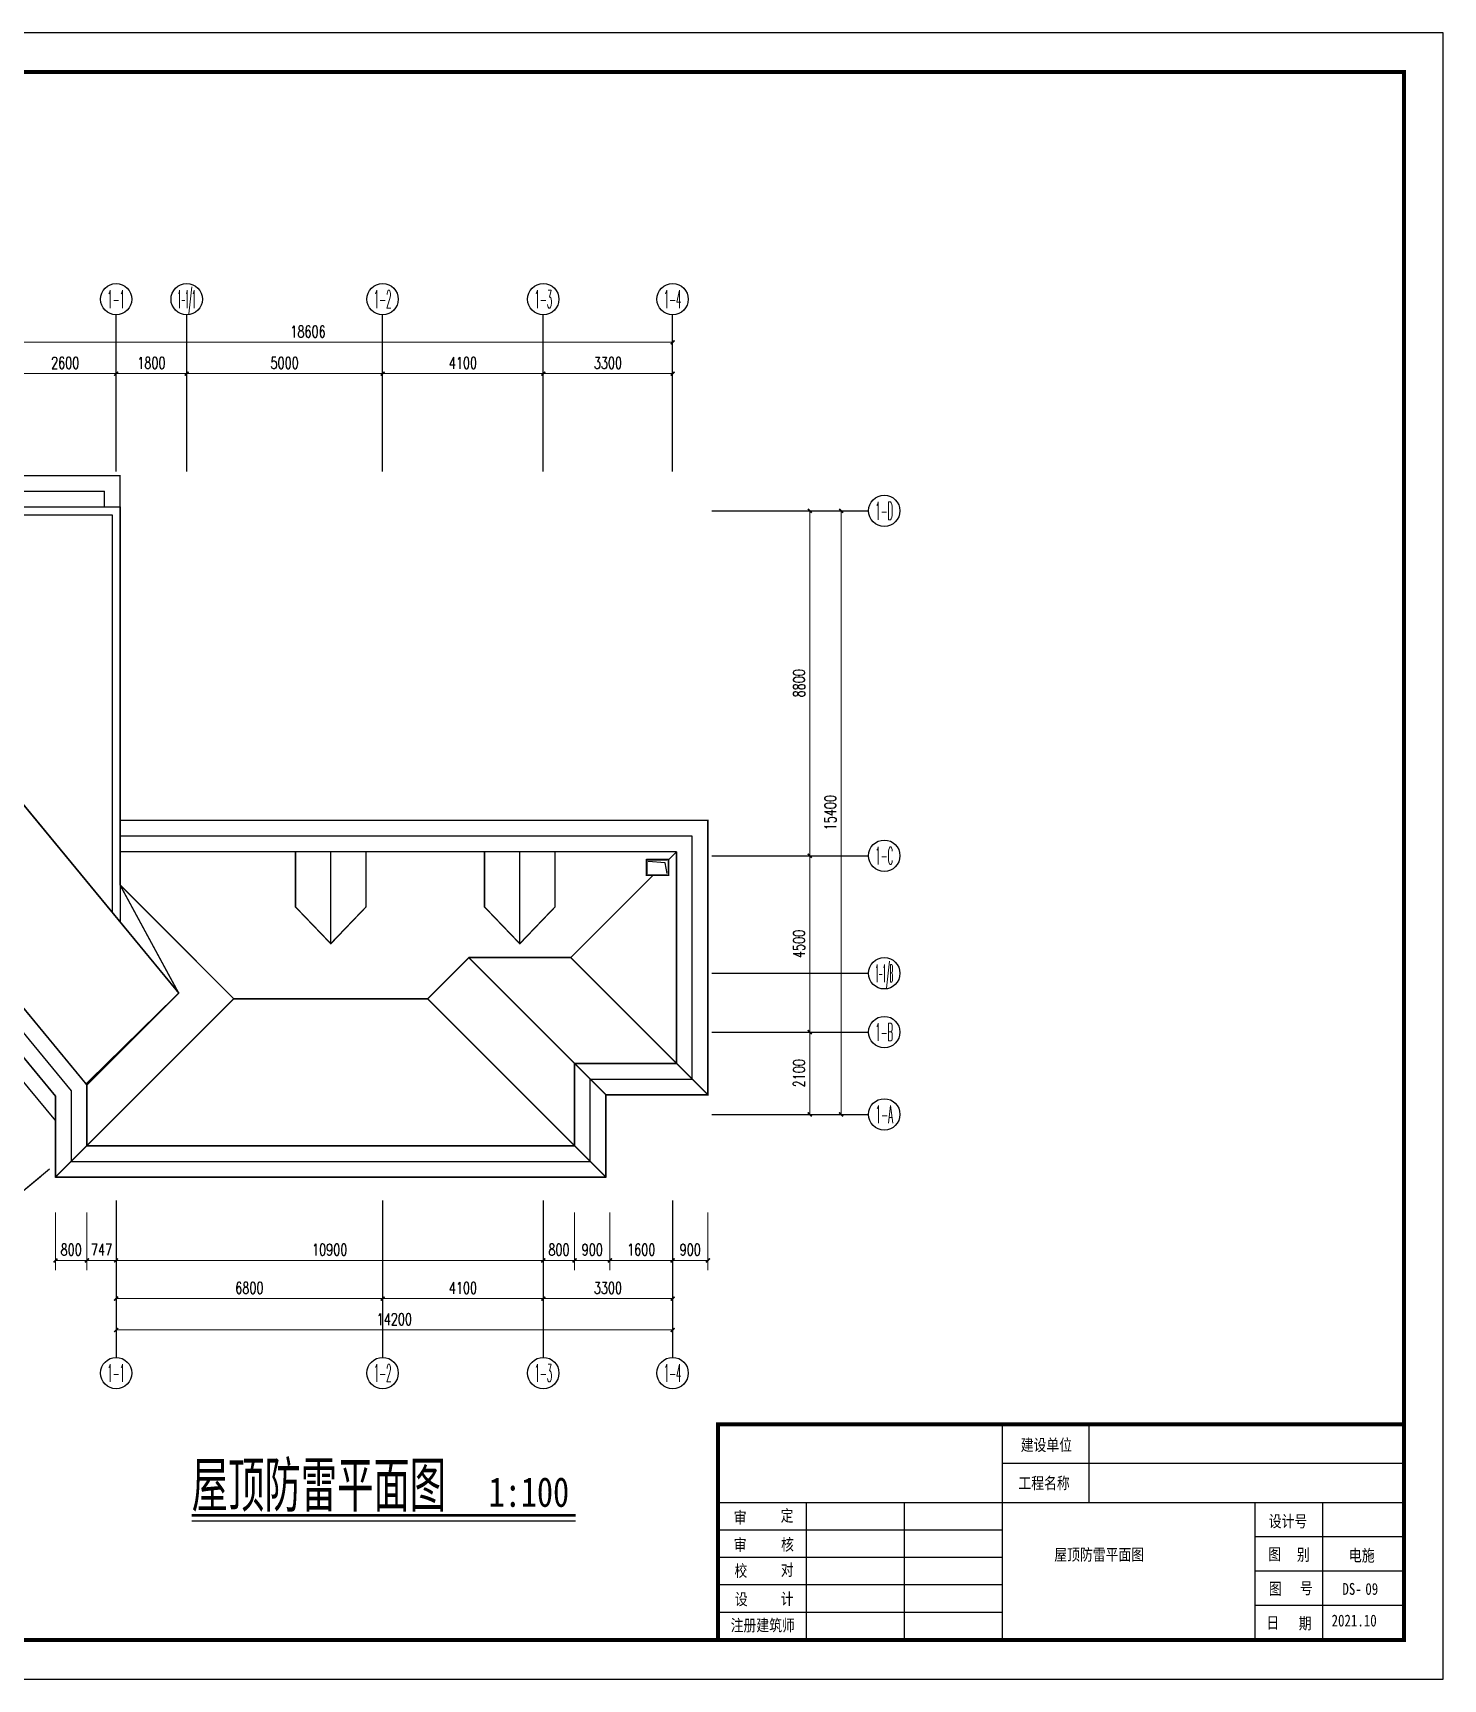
# Model space of a CAD drawing. Extents: x -7085 to 604621, y -1107727 to 606871.
# Drawn here: x 57180 to 93164, y 338600 to 380600 of the extents above; entities that cross this region are included whole.
import ezdxf
from ezdxf.enums import TextEntityAlignment as Align

# ---------------------------------------------------------------- set-up
doc = ezdxf.new("R2010")
doc.units = 0
doc.header["$LTSCALE"] = 1000
doc.header["$MEASUREMENT"] = 0
doc.layers.add('0-修改', color=6, linetype='Continuous', plot=False)
for name, color, linetype in [('A-FLOR-GRND', 2, 'Continuous'), ('A-FLOR-OUTL', 30, 'Continuous'), ('A-FLOR-ROOF', 142, 'Continuous'), ('A-FLOR-SPCL', 223, 'Continuous'), ('AXIS', 3, 'Continuous'), ('AXIS_TEXT', 7, 'Continuous'), ('PUB_DIM', 3, 'Continuous'), ('PUB_TITLE', 4, 'Continuous'), ('TEL_SYMB', 3, 'Continuous'), ('TEL_TITLE', 7, 'Continuous'), ('TL', 4, 'Continuous'), ('WIRE-避雷', 4, 'Continuous')]:
    doc.layers.add(name, color=color, linetype=linetype)
doc.layers.add('建筑底图', color=8, linetype='Continuous', lineweight=5)
doc.layers.get('0-修改').off()
doc.styles.add('-宋体', font='', dxfattribs={"width": 0.6})
doc.styles.add('-新宋体', font='', dxfattribs={"width": 0.8})
doc.styles.add('_TCH_AXIS', font='COMPLEX', dxfattribs={"bigfont": 'GBCBIG'})
doc.styles.add('_TCH_DIM_T3', font='SIMPLEX', dxfattribs={"width": 0.705882, "bigfont": 'GBCBIG'})
doc.styles.add('COMPLEX', font='COMPLEX')
doc.styles.add('HZ', font='', dxfattribs={"width": 0.8})
doc.styles.add('TG_LINETYPE_THUND', font='SIMPLEX', dxfattribs={"width": 0.8, "height": 5.5, "bigfont": 'HZTXT'})
doc.styles.get('-宋体').set_extended_font_data('SimSun')
doc.styles.get('-新宋体').set_extended_font_data('NSimSun')
doc.styles.get('HZ').set_extended_font_data('NSimSun')
doc.linetypes.add('TG_×2', pattern='A,0.75,0,["×",TG_LINETYPE_THUND,S=0.1,R=0,X=-0.23,Y=-0.21],0.65,-0.13,0.13,-0.13', length=2)
doc.dimstyles.new('_TCH_ARCH&&100', dxfattribs={"dimtxt": 297.5, "dimasz": 100, "dimexe": 250, "dimexo": 300, "dimgap": 126.25, "dimtad": 1, "dimdec": 0, "dimzin": 0, "dimdsep": 46, "dimtxsty": '_TCH_DIM_T3', "dimblk": 'ARCHTICK', "dimcen": 0.09, "dimclrt": 7, "dimazin": 2, "dimtfac": 1, "dimtdec": 0, "dimtix": 1, "dimtmove": 2, "dimatfit": 3, "dimfxl": 0, "dimtolj": 1, "dimtzin": 0, "dimarcsym": 0})

# ---------------------------------------------------------------- blocks, each defined once
blk = doc.blocks.new('A$C3F1816BB')
at = {"layer": 'A-FLOR-SPCL', "color": 0}
blk.add_lwpolyline([(400, 0), (0, 0), (0, 570), (400, 570)], close=True, dxfattribs=at)
blk.add_lwpolyline([(400, 0), (0, 0), (0, 570), (400, 570)], close=True, dxfattribs=at)
at = {"layer": 'A-FLOR-SPCL', "color": 0, "const_width": 3}
for points in [[(370, 30), (30, 30), (30, 540), (370, 540)], [(357, 43), (43, 43), (43, 527), (357, 527)]]:
    blk.add_lwpolyline(points, close=True, dxfattribs=at)
at = {"layer": 'A-FLOR-SPCL', "color": 0}
blk.add_lwpolyline([(357, 43), (85, 94), (43, 527)], dxfattribs=at)
blk = doc.blocks.new('_AXISO')
blk.add_circle((0, 0), 0.5)
at = {"layer": 'AXIS_TEXT', "style": 'COMPLEX', "width": 1.041667}
blk.add_attdef('A', text='', height=0.56, dxfattribs=at).set_placement((-0.25, -0.28), (0.25, -0.28), align=Align.FIT)
blk = doc.blocks.new('_ArchTick')
at = {"color": 0, "linetype": 'ByBlock', "const_width": 0.4}
blk.add_lwpolyline([(-0.5, -0.5), (0.5, 0.5)], dxfattribs=at)
blk = doc.blocks.new('*D1668')
at = {"layer": 'Defpoints', "color": 0}
for p in [(235667, 457357), (242467, 457357), (242467, 454857)]:
    blk.add_point(p, dxfattribs=at)
at = {"layer": 'PUB_DIM', "color": 0, "lineweight": -2}
for p, q in [((235667, 457057), (235667, 454607)), ((242467, 457057), (242467, 454607)), ((235667, 454857), (242467, 454857))]:
    blk.add_line(p, q, dxfattribs=at)
at = {"layer": 'PUB_DIM', "color": 0, "lineweight": -2, "xscale": 100, "yscale": 100, "zscale": 100, "rotation": 180}
blk.add_blockref('_ArchTick', (235667, 454857), dxfattribs=at)
at = {"layer": 'PUB_DIM', "color": 0, "lineweight": -2, "xscale": 100, "yscale": 100, "zscale": 100}
blk.add_blockref('_ArchTick', (242467, 454857), dxfattribs=at)
at = {"layer": 'PUB_DIM', "color": 7, "insert": (239067, 455132), "char_height": 297.5, "attachment_point": 5, "style": '_TCH_DIM_T3'}
blk.add_mtext('\\A1;6800', dxfattribs=at)
blk = doc.blocks.new('*D1669')
at = {"layer": 'Defpoints', "color": 0}
for p in [(242467, 457357), (246567, 457357), (246567, 454857)]:
    blk.add_point(p, dxfattribs=at)
at = {"layer": 'PUB_DIM', "color": 0, "lineweight": -2}
for p, q in [((242467, 457057), (242467, 454607)), ((246567, 457057), (246567, 454607)), ((242467, 454857), (246567, 454857))]:
    blk.add_line(p, q, dxfattribs=at)
at = {"layer": 'PUB_DIM', "color": 0, "lineweight": -2, "xscale": 100, "yscale": 100, "zscale": 100, "rotation": 180}
blk.add_blockref('_ArchTick', (242467, 454857), dxfattribs=at)
at = {"layer": 'PUB_DIM', "color": 0, "lineweight": -2, "xscale": 100, "yscale": 100, "zscale": 100}
blk.add_blockref('_ArchTick', (246567, 454857), dxfattribs=at)
at = {"layer": 'PUB_DIM', "color": 7, "insert": (244517, 455132), "char_height": 297.5, "attachment_point": 5, "style": '_TCH_DIM_T3'}
blk.add_mtext('\\A1;4100', dxfattribs=at)
blk = doc.blocks.new('*D1670')
at = {"layer": 'Defpoints', "color": 0}
for p in [(246567, 457357), (249867, 457357), (249867, 454857)]:
    blk.add_point(p, dxfattribs=at)
at = {"layer": 'PUB_DIM', "color": 0, "lineweight": -2}
for p, q in [((246567, 457057), (246567, 454607)), ((249867, 457057), (249867, 454607)), ((246567, 454857), (249867, 454857))]:
    blk.add_line(p, q, dxfattribs=at)
at = {"layer": 'PUB_DIM', "color": 0, "lineweight": -2, "xscale": 100, "yscale": 100, "zscale": 100, "rotation": 180}
blk.add_blockref('_ArchTick', (246567, 454857), dxfattribs=at)
at = {"layer": 'PUB_DIM', "color": 0, "lineweight": -2, "xscale": 100, "yscale": 100, "zscale": 100}
blk.add_blockref('_ArchTick', (249867, 454857), dxfattribs=at)
at = {"layer": 'PUB_DIM', "color": 7, "insert": (248217, 455132), "char_height": 297.5, "attachment_point": 5, "style": '_TCH_DIM_T3'}
blk.add_mtext('\\A1;3300', dxfattribs=at)
blk = doc.blocks.new('*D1671')
at = {"layer": 'Defpoints', "color": 0}
for p in [(235667, 457357), (249867, 457357), (249867, 454057)]:
    blk.add_point(p, dxfattribs=at)
at = {"layer": 'PUB_DIM', "color": 0, "lineweight": -2}
for p, q in [((235667, 457057), (235667, 453807)), ((249867, 457057), (249867, 453807)), ((235667, 454057), (249867, 454057))]:
    blk.add_line(p, q, dxfattribs=at)
at = {"layer": 'PUB_DIM', "color": 0, "lineweight": -2, "xscale": 100, "yscale": 100, "zscale": 100, "rotation": 180}
blk.add_blockref('_ArchTick', (235667, 454057), dxfattribs=at)
at = {"layer": 'PUB_DIM', "color": 0, "lineweight": -2, "xscale": 100, "yscale": 100, "zscale": 100}
blk.add_blockref('_ArchTick', (249867, 454057), dxfattribs=at)
at = {"layer": 'PUB_DIM', "color": 7, "insert": (242767, 454332), "char_height": 297.5, "attachment_point": 5, "style": '_TCH_DIM_T3'}
blk.add_mtext('\\A1;14200', dxfattribs=at)
blk = doc.blocks.new('*D1672')
at = {"layer": 'Defpoints', "color": 0}
for p in [(250867, 461657), (253367, 461657), (250867, 459557)]:
    blk.add_point(p, dxfattribs=at)
at = {"layer": 'PUB_DIM', "color": 0, "lineweight": -2}
for p, q in [((251167, 461657), (253617, 461657)), ((253367, 459557), (253367, 461657)), ((251167, 459557), (253617, 459557))]:
    blk.add_line(p, q, dxfattribs=at)
at = {"layer": 'PUB_DIM', "color": 0, "lineweight": -2, "xscale": 100, "yscale": 100, "zscale": 100}
for p, rotation in [((253367, 461657), 90), ((253367, 459557), 270)]:
    blk.add_blockref('_ArchTick', p, dxfattribs=dict(at, rotation=rotation))
at = {"layer": 'PUB_DIM', "color": 7, "insert": (253092, 460607), "char_height": 297.5, "attachment_point": 5, "rotation": 90, "style": '_TCH_DIM_T3'}
blk.add_mtext('\\A1;2100', dxfattribs=at)
blk = doc.blocks.new('*D1673')
at = {"layer": 'Defpoints', "color": 0}
for p in [(250867, 466157), (253367, 466157), (250867, 461657)]:
    blk.add_point(p, dxfattribs=at)
at = {"layer": 'PUB_DIM', "color": 0, "lineweight": -2}
for p, q in [((251167, 466157), (253617, 466157)), ((253367, 461657), (253367, 466157)), ((251167, 461657), (253617, 461657))]:
    blk.add_line(p, q, dxfattribs=at)
at = {"layer": 'PUB_DIM', "color": 0, "lineweight": -2, "xscale": 100, "yscale": 100, "zscale": 100}
for p, rotation in [((253367, 466157), 90), ((253367, 461657), 270)]:
    blk.add_blockref('_ArchTick', p, dxfattribs=dict(at, rotation=rotation))
at = {"layer": 'PUB_DIM', "color": 7, "insert": (253092, 463907), "char_height": 297.5, "attachment_point": 5, "rotation": 90, "style": '_TCH_DIM_T3'}
blk.add_mtext('\\A1;4500', dxfattribs=at)
blk = doc.blocks.new('*D1674')
at = {"layer": 'Defpoints', "color": 0}
for p in [(250867, 474957), (253367, 474957), (250867, 466157)]:
    blk.add_point(p, dxfattribs=at)
at = {"layer": 'PUB_DIM', "color": 0, "lineweight": -2}
for p, q in [((251167, 474957), (253617, 474957)), ((253367, 466157), (253367, 474957)), ((251167, 466157), (253617, 466157))]:
    blk.add_line(p, q, dxfattribs=at)
at = {"layer": 'PUB_DIM', "color": 0, "lineweight": -2, "xscale": 100, "yscale": 100, "zscale": 100}
for p, rotation in [((253367, 474957), 90), ((253367, 466157), 270)]:
    blk.add_blockref('_ArchTick', p, dxfattribs=dict(at, rotation=rotation))
at = {"layer": 'PUB_DIM', "color": 7, "insert": (253092, 470557), "char_height": 297.5, "attachment_point": 5, "rotation": 90, "style": '_TCH_DIM_T3'}
blk.add_mtext('\\A1;8800', dxfattribs=at)
blk = doc.blocks.new('*D1675')
at = {"layer": 'Defpoints', "color": 0}
for p in [(250867, 474957), (254167, 474957), (250867, 459557)]:
    blk.add_point(p, dxfattribs=at)
at = {"layer": 'PUB_DIM', "color": 0, "lineweight": -2}
for p, q in [((251167, 474957), (254417, 474957)), ((254167, 459557), (254167, 474957)), ((251167, 459557), (254417, 459557))]:
    blk.add_line(p, q, dxfattribs=at)
at = {"layer": 'PUB_DIM', "color": 0, "lineweight": -2, "xscale": 100, "yscale": 100, "zscale": 100}
for p, rotation in [((254167, 474957), 90), ((254167, 459557), 270)]:
    blk.add_blockref('_ArchTick', p, dxfattribs=dict(at, rotation=rotation))
at = {"layer": 'PUB_DIM', "color": 7, "insert": (253892, 467257), "char_height": 297.5, "attachment_point": 5, "rotation": 90, "style": '_TCH_DIM_T3'}
blk.add_mtext('\\A1;15400', dxfattribs=at)
blk = doc.blocks.new('*D1677')
at = {"layer": 'Defpoints', "color": 0}
for p in [(235667, 478457), (233067, 475957), (235667, 475957)]:
    blk.add_point(p, dxfattribs=at)
at = {"layer": 'PUB_DIM', "color": 0, "lineweight": -2}
for p, q in [((233067, 476257), (233067, 478707)), ((233067, 478457), (235667, 478457)), ((235667, 476257), (235667, 478707))]:
    blk.add_line(p, q, dxfattribs=at)
at = {"layer": 'PUB_DIM', "color": 0, "lineweight": -2, "xscale": 100, "yscale": 100, "zscale": 100, "rotation": 180}
blk.add_blockref('_ArchTick', (233067, 478457), dxfattribs=at)
at = {"layer": 'PUB_DIM', "color": 0, "lineweight": -2, "xscale": 100, "yscale": 100, "zscale": 100}
blk.add_blockref('_ArchTick', (235667, 478457), dxfattribs=at)
at = {"layer": 'PUB_DIM', "color": 7, "insert": (234367, 478732), "char_height": 297.5, "attachment_point": 5, "style": '_TCH_DIM_T3'}
blk.add_mtext('\\A1;2600', dxfattribs=at)
blk = doc.blocks.new('*D1678')
at = {"layer": 'Defpoints', "color": 0}
for p in [(237467, 478457), (235667, 475957), (237467, 475957)]:
    blk.add_point(p, dxfattribs=at)
at = {"layer": 'PUB_DIM', "color": 0, "lineweight": -2}
for p, q in [((235667, 476257), (235667, 478707)), ((235667, 478457), (237467, 478457)), ((237467, 476257), (237467, 478707))]:
    blk.add_line(p, q, dxfattribs=at)
at = {"layer": 'PUB_DIM', "color": 0, "lineweight": -2, "xscale": 100, "yscale": 100, "zscale": 100, "rotation": 180}
blk.add_blockref('_ArchTick', (235667, 478457), dxfattribs=at)
at = {"layer": 'PUB_DIM', "color": 0, "lineweight": -2, "xscale": 100, "yscale": 100, "zscale": 100}
blk.add_blockref('_ArchTick', (237467, 478457), dxfattribs=at)
at = {"layer": 'PUB_DIM', "color": 7, "insert": (236567, 478732), "char_height": 297.5, "attachment_point": 5, "style": '_TCH_DIM_T3'}
blk.add_mtext('\\A1;1800', dxfattribs=at)
blk = doc.blocks.new('*D1679')
at = {"layer": 'Defpoints', "color": 0}
for p in [(242467, 478457), (237467, 475957), (242467, 475957)]:
    blk.add_point(p, dxfattribs=at)
at = {"layer": 'PUB_DIM', "color": 0, "lineweight": -2}
for p, q in [((237467, 476257), (237467, 478707)), ((237467, 478457), (242467, 478457)), ((242467, 476257), (242467, 478707))]:
    blk.add_line(p, q, dxfattribs=at)
at = {"layer": 'PUB_DIM', "color": 0, "lineweight": -2, "xscale": 100, "yscale": 100, "zscale": 100, "rotation": 180}
blk.add_blockref('_ArchTick', (237467, 478457), dxfattribs=at)
at = {"layer": 'PUB_DIM', "color": 0, "lineweight": -2, "xscale": 100, "yscale": 100, "zscale": 100}
blk.add_blockref('_ArchTick', (242467, 478457), dxfattribs=at)
at = {"layer": 'PUB_DIM', "color": 7, "insert": (239967, 478732), "char_height": 297.5, "attachment_point": 5, "style": '_TCH_DIM_T3'}
blk.add_mtext('\\A1;5000', dxfattribs=at)
blk = doc.blocks.new('*D1680')
at = {"layer": 'Defpoints', "color": 0}
for p in [(246567, 478457), (242467, 475957), (246567, 475957)]:
    blk.add_point(p, dxfattribs=at)
at = {"layer": 'PUB_DIM', "color": 0, "lineweight": -2}
for p, q in [((242467, 476257), (242467, 478707)), ((242467, 478457), (246567, 478457)), ((246567, 476257), (246567, 478707))]:
    blk.add_line(p, q, dxfattribs=at)
at = {"layer": 'PUB_DIM', "color": 0, "lineweight": -2, "xscale": 100, "yscale": 100, "zscale": 100, "rotation": 180}
blk.add_blockref('_ArchTick', (242467, 478457), dxfattribs=at)
at = {"layer": 'PUB_DIM', "color": 0, "lineweight": -2, "xscale": 100, "yscale": 100, "zscale": 100}
blk.add_blockref('_ArchTick', (246567, 478457), dxfattribs=at)
at = {"layer": 'PUB_DIM', "color": 7, "insert": (244517, 478732), "char_height": 297.5, "attachment_point": 5, "style": '_TCH_DIM_T3'}
blk.add_mtext('\\A1;4100', dxfattribs=at)
blk = doc.blocks.new('*D1681')
at = {"layer": 'Defpoints', "color": 0}
for p in [(249867, 478457), (246567, 475957), (249867, 475957)]:
    blk.add_point(p, dxfattribs=at)
at = {"layer": 'PUB_DIM', "color": 0, "lineweight": -2}
for p, q in [((246567, 476257), (246567, 478707)), ((246567, 478457), (249867, 478457)), ((249867, 476257), (249867, 478707))]:
    blk.add_line(p, q, dxfattribs=at)
at = {"layer": 'PUB_DIM', "color": 0, "lineweight": -2, "xscale": 100, "yscale": 100, "zscale": 100, "rotation": 180}
blk.add_blockref('_ArchTick', (246567, 478457), dxfattribs=at)
at = {"layer": 'PUB_DIM', "color": 0, "lineweight": -2, "xscale": 100, "yscale": 100, "zscale": 100}
blk.add_blockref('_ArchTick', (249867, 478457), dxfattribs=at)
at = {"layer": 'PUB_DIM', "color": 7, "insert": (248217, 478732), "char_height": 297.5, "attachment_point": 5, "style": '_TCH_DIM_T3'}
blk.add_mtext('\\A1;3300', dxfattribs=at)
blk = doc.blocks.new('*D1682')
at = {"layer": 'Defpoints', "color": 0}
for p in [(249867, 479257), (231261, 475957), (249867, 475957)]:
    blk.add_point(p, dxfattribs=at)
at = {"layer": 'PUB_DIM', "color": 0, "lineweight": -2}
for p, q in [((231261, 476257), (231261, 479507)), ((231261, 479257), (249867, 479257)), ((249867, 476257), (249867, 479507))]:
    blk.add_line(p, q, dxfattribs=at)
at = {"layer": 'PUB_DIM', "color": 0, "lineweight": -2, "xscale": 100, "yscale": 100, "zscale": 100, "rotation": 180}
blk.add_blockref('_ArchTick', (231261, 479257), dxfattribs=at)
at = {"layer": 'PUB_DIM', "color": 0, "lineweight": -2, "xscale": 100, "yscale": 100, "zscale": 100}
blk.add_blockref('_ArchTick', (249867, 479257), dxfattribs=at)
at = {"layer": 'PUB_DIM', "color": 7, "insert": (240564, 479532), "char_height": 297.5, "attachment_point": 5, "style": '_TCH_DIM_T3'}
blk.add_mtext('\\A1;18606', dxfattribs=at)
blk = doc.blocks.new('*D1688')
at = {"layer": 'Defpoints', "color": 0}
for p in [(229325, 463789), (233970, 458157), (232042, 456567)]:
    blk.add_point(p, dxfattribs=at)
at = {"layer": 'PUB_DIM', "color": 0, "lineweight": -2}
for p, q in [((229094, 463598), (227204, 462039)), ((227397, 462198), (232042, 456567)), ((233739, 457967), (231849, 456408))]:
    blk.add_line(p, q, dxfattribs=at)
at = {"layer": 'PUB_DIM', "color": 0, "lineweight": -2, "xscale": 100, "yscale": 100, "zscale": 100}
for p, rotation in [((227397, 462198), 129.5164780570856), ((232042, 456567), 309.5164780570856)]:
    blk.add_blockref('_ArchTick', p, dxfattribs=dict(at, rotation=rotation))
at = {"layer": 'PUB_DIM', "color": 7, "insert": (229931, 459557), "char_height": 297.5, "attachment_point": 5, "rotation": 309.5165, "style": '_TCH_DIM_T3'}
blk.add_mtext('\\A1;7300', dxfattribs=at)
blk = doc.blocks.new('*D1689')
at = {"layer": 'Defpoints', "color": 0}
for p in [(222771, 471735), (233970, 458157), (231425, 456058)]:
    blk.add_point(p, dxfattribs=at)
at = {"layer": 'PUB_DIM', "color": 0, "lineweight": -2}
for p, q in [((222540, 471544), (220033, 469476)), ((220226, 469635), (231425, 456058)), ((233739, 457967), (231232, 455899))]:
    blk.add_line(p, q, dxfattribs=at)
at = {"layer": 'PUB_DIM', "color": 0, "lineweight": -2, "xscale": 100, "yscale": 100, "zscale": 100}
for p, rotation in [((220226, 469635), 129.5164780570852), ((231425, 456058), 309.5164780570851)]:
    blk.add_blockref('_ArchTick', p, dxfattribs=dict(at, rotation=rotation))
at = {"layer": 'PUB_DIM', "color": 7, "insert": (226037, 463021), "char_height": 297.5, "attachment_point": 5, "rotation": 309.5165, "style": '_TCH_DIM_T3'}
blk.add_mtext('\\A1;17600', dxfattribs=at)
blk = doc.blocks.new('*D1696')
at = {"layer": 'Defpoints', "color": 0}
for p in [(234120, 457357), (234920, 457357), (234920, 455832)]:
    blk.add_point(p, dxfattribs=at)
at = {"layer": 'PUB_DIM', "color": 0, "lineweight": -2}
for p, q in [((234120, 457057), (234120, 455582)), ((234920, 457057), (234920, 455582)), ((234120, 455832), (234920, 455832))]:
    blk.add_line(p, q, dxfattribs=at)
at = {"layer": 'PUB_DIM', "color": 0, "lineweight": -2, "xscale": 100, "yscale": 100, "zscale": 100, "rotation": 180}
blk.add_blockref('_ArchTick', (234120, 455832), dxfattribs=at)
at = {"layer": 'PUB_DIM', "color": 0, "lineweight": -2, "xscale": 100, "yscale": 100, "zscale": 100}
blk.add_blockref('_ArchTick', (234920, 455832), dxfattribs=at)
at = {"layer": 'PUB_DIM', "color": 7, "insert": (234520, 456107), "char_height": 297.5, "attachment_point": 5, "style": '_TCH_DIM_T3'}
blk.add_mtext('\\A1;800', dxfattribs=at)
blk = doc.blocks.new('*D1697')
at = {"layer": 'Defpoints', "color": 0}
for p in [(234920, 457357), (235667, 457357), (235667, 455832)]:
    blk.add_point(p, dxfattribs=at)
at = {"layer": 'PUB_DIM', "color": 0, "lineweight": -2}
for p, q in [((234920, 457057), (234920, 455582)), ((235667, 457057), (235667, 455582)), ((234920, 455832), (234820, 455832)), ((234920, 455832), (235667, 455832)), ((235667, 455832), (235767, 455832))]:
    blk.add_line(p, q, dxfattribs=at)
at = {"layer": 'PUB_DIM', "color": 0, "lineweight": -2, "xscale": 100, "yscale": 100, "zscale": 100}
blk.add_blockref('_ArchTick', (234920, 455832), dxfattribs=at)
at = {"layer": 'PUB_DIM', "color": 0, "lineweight": -2, "xscale": 100, "yscale": 100, "zscale": 100, "rotation": 180}
blk.add_blockref('_ArchTick', (235667, 455832), dxfattribs=at)
at = {"layer": 'PUB_DIM', "color": 7, "insert": (235294, 456107), "char_height": 297.5, "attachment_point": 5, "style": '_TCH_DIM_T3'}
blk.add_mtext('\\A1;747', dxfattribs=at)
blk = doc.blocks.new('*D1698')
at = {"layer": 'Defpoints', "color": 0}
for p in [(235667, 457357), (246567, 457357), (246567, 455832)]:
    blk.add_point(p, dxfattribs=at)
at = {"layer": 'PUB_DIM', "color": 0, "lineweight": -2}
for p, q in [((235667, 457057), (235667, 455582)), ((246567, 457057), (246567, 455582)), ((235667, 455832), (246567, 455832))]:
    blk.add_line(p, q, dxfattribs=at)
at = {"layer": 'PUB_DIM', "color": 0, "lineweight": -2, "xscale": 100, "yscale": 100, "zscale": 100, "rotation": 180}
blk.add_blockref('_ArchTick', (235667, 455832), dxfattribs=at)
at = {"layer": 'PUB_DIM', "color": 0, "lineweight": -2, "xscale": 100, "yscale": 100, "zscale": 100}
blk.add_blockref('_ArchTick', (246567, 455832), dxfattribs=at)
at = {"layer": 'PUB_DIM', "color": 7, "insert": (241117, 456107), "char_height": 297.5, "attachment_point": 5, "style": '_TCH_DIM_T3'}
blk.add_mtext('\\A1;10900', dxfattribs=at)
blk = doc.blocks.new('*D1699')
at = {"layer": 'Defpoints', "color": 0}
for p in [(246567, 457357), (247367, 457357), (247367, 455832)]:
    blk.add_point(p, dxfattribs=at)
at = {"layer": 'PUB_DIM', "color": 0, "lineweight": -2}
for p, q in [((246567, 457057), (246567, 455582)), ((247367, 457057), (247367, 455582)), ((246567, 455832), (247367, 455832))]:
    blk.add_line(p, q, dxfattribs=at)
at = {"layer": 'PUB_DIM', "color": 0, "lineweight": -2, "xscale": 100, "yscale": 100, "zscale": 100, "rotation": 180}
blk.add_blockref('_ArchTick', (246567, 455832), dxfattribs=at)
at = {"layer": 'PUB_DIM', "color": 0, "lineweight": -2, "xscale": 100, "yscale": 100, "zscale": 100}
blk.add_blockref('_ArchTick', (247367, 455832), dxfattribs=at)
at = {"layer": 'PUB_DIM', "color": 7, "insert": (246967, 456107), "char_height": 297.5, "attachment_point": 5, "style": '_TCH_DIM_T3'}
blk.add_mtext('\\A1;800', dxfattribs=at)
blk = doc.blocks.new('*D1700')
at = {"layer": 'Defpoints', "color": 0}
for p in [(247367, 457357), (248267, 457357), (248267, 455832)]:
    blk.add_point(p, dxfattribs=at)
at = {"layer": 'PUB_DIM', "color": 0, "lineweight": -2}
for p, q in [((247367, 457057), (247367, 455582)), ((248267, 457057), (248267, 455582)), ((247367, 455832), (248267, 455832))]:
    blk.add_line(p, q, dxfattribs=at)
at = {"layer": 'PUB_DIM', "color": 0, "lineweight": -2, "xscale": 100, "yscale": 100, "zscale": 100, "rotation": 180}
blk.add_blockref('_ArchTick', (247367, 455832), dxfattribs=at)
at = {"layer": 'PUB_DIM', "color": 0, "lineweight": -2, "xscale": 100, "yscale": 100, "zscale": 100}
blk.add_blockref('_ArchTick', (248267, 455832), dxfattribs=at)
at = {"layer": 'PUB_DIM', "color": 7, "insert": (247817, 456107), "char_height": 297.5, "attachment_point": 5, "style": '_TCH_DIM_T3'}
blk.add_mtext('\\A1;900', dxfattribs=at)
blk = doc.blocks.new('*D1701')
at = {"layer": 'Defpoints', "color": 0}
for p in [(248267, 457357), (249867, 457357), (249867, 455832)]:
    blk.add_point(p, dxfattribs=at)
at = {"layer": 'PUB_DIM', "color": 0, "lineweight": -2}
for p, q in [((248267, 457057), (248267, 455582)), ((249867, 457057), (249867, 455582)), ((248267, 455832), (249867, 455832))]:
    blk.add_line(p, q, dxfattribs=at)
at = {"layer": 'PUB_DIM', "color": 0, "lineweight": -2, "xscale": 100, "yscale": 100, "zscale": 100, "rotation": 180}
blk.add_blockref('_ArchTick', (248267, 455832), dxfattribs=at)
at = {"layer": 'PUB_DIM', "color": 0, "lineweight": -2, "xscale": 100, "yscale": 100, "zscale": 100}
blk.add_blockref('_ArchTick', (249867, 455832), dxfattribs=at)
at = {"layer": 'PUB_DIM', "color": 7, "insert": (249067, 456107), "char_height": 297.5, "attachment_point": 5, "style": '_TCH_DIM_T3'}
blk.add_mtext('\\A1;1600', dxfattribs=at)
blk = doc.blocks.new('*D1702')
at = {"layer": 'Defpoints', "color": 0}
for p in [(249867, 457357), (250767, 457357), (250767, 455832)]:
    blk.add_point(p, dxfattribs=at)
at = {"layer": 'PUB_DIM', "color": 0, "lineweight": -2}
for p, q in [((249867, 457057), (249867, 455582)), ((250767, 457057), (250767, 455582)), ((249867, 455832), (250767, 455832))]:
    blk.add_line(p, q, dxfattribs=at)
at = {"layer": 'PUB_DIM', "color": 0, "lineweight": -2, "xscale": 100, "yscale": 100, "zscale": 100, "rotation": 180}
blk.add_blockref('_ArchTick', (249867, 455832), dxfattribs=at)
at = {"layer": 'PUB_DIM', "color": 0, "lineweight": -2, "xscale": 100, "yscale": 100, "zscale": 100}
blk.add_blockref('_ArchTick', (250767, 455832), dxfattribs=at)
at = {"layer": 'PUB_DIM', "color": 7, "insert": (250317, 456107), "char_height": 297.5, "attachment_point": 5, "style": '_TCH_DIM_T3'}
blk.add_mtext('\\A1;900', dxfattribs=at)
blk = doc.blocks.new('TQ')
at = {"layer": 'TL', "linetype": 'ByBlock'}
blk.add_line((-311535, -823946), (-329035, -823946), dxfattribs=at)
at = {"layer": 'TL'}
for p, q in [((-321790, -823946), (-321790, -829446)), ((-319575, -823946), (-319575, -825946)), ((-311535, -824946), (-321790, -824946)), ((-311535, -825946), (-329035, -825946)), ((-326790, -825946), (-326790, -829446)), ((-324290, -825946), (-324290, -829446)), ((-315335, -825946), (-315335, -829446)), ((-313610, -825946), (-313610, -829446)), ((-321790, -826646), (-329035, -826646)), ((-311535, -826821), (-315335, -826821)), ((-321790, -827346), (-329035, -827346)), ((-311535, -827696), (-315335, -827696)), ((-321790, -828046), (-329035, -828046)), ((-311535, -828571), (-315335, -828571)), ((-321790, -828746), (-329035, -828746))]:
    blk.add_line(p, q, dxfattribs=at)
at = {"layer": 'TL', "linetype": 'ByBlock', "const_width": 100}
blk.add_lwpolyline([(-311535, -823946), (-329035, -823946), (-329035, -829446)], dxfattribs=at)
at = {"layer": 'PUB_TITLE', "style": 'HZ', "width": 0.8}
for s, p in [('电施', (-312940, -827442)), ('DS-', (-313104, -828297)), ('2021.10', (-313380, -829104))]:
    blk.add_text(s, height=302.1, dxfattribs=at).set_placement(p)
at = {"layer": 'TL', "style": '-宋体', "width": 0.8}
for s, p in [('建设单位', (-321312, -824623)), ('工程名称', (-321372, -825596)), ('审', (-328636, -826472)), ('定', (-327438, -826426)), ('设计号', (-314983, -826569)), ('审', (-328636, -827169)), ('核', (-327429, -827164)), ('图', (-314998, -827408)), ('别', (-314264, -827423)), ('校', (-328617, -827833)), ('对', (-327434, -827810)), ('设', (-328608, -828558)), ('计', (-327435, -828550)), ('图', (-314983, -828291)), ('号', (-314189, -828276)), ('注册建筑师', (-328714, -829225)), ('日', (-315043, -829159)), ('期', (-314219, -829174))]:
    blk.add_text(s, height=300, dxfattribs=at).set_placement(p)
blk = doc.blocks.new('WDC')
at = {"color": 8}
for p, q in [((240243.9, 466257.3), (242043.9, 466257.3)), ((240243.9, 464851.3), (240243.9, 466257.3)), ((242043.9, 466257.3), (242043.9, 464851.3)), ((245067.5, 466257.3), (246867.5, 466257.3)), ((245067.5, 464851.3), (245067.5, 466257.3)), ((246867.5, 466257.3), (246867.5, 464851.3)), ((241143.9, 463913.6), (240243.9, 464851.3)), ((242043.9, 464851.3), (241143.9, 463913.6)), ((245967.5, 463913.6), (245067.5, 464851.3)), ((246867.5, 464851.3), (245967.5, 463913.6))]:
    blk.add_line(p, q, dxfattribs=at)
for points in [[(241143.9, 463913.6), (241143.9, 466257.3)], [(245967.5, 463913.6), (245967.5, 466257.3)]]:
    blk.add_lwpolyline(points, dxfattribs=at)
at = {"layer": 'A-FLOR-GRND', "color": 8}
for points in [[(232967.5, 475057.3), (235767.5, 475057.3), (235767.5, 464465.1)], [(232967.5, 474857.3), (235567.5, 474857.3), (235567.5, 464707.6)], [(231569, 463111.8), (231260.4, 462857.3), (233423.8, 460234.4), (234120.3, 459390)]]:
    blk.add_lwpolyline(points, dxfattribs=at)
at = {"layer": 'A-FLOR-OUTL', "color": 8}
for points in [[(231685.7, 475857.3), (229527.5, 478474), (223201.6, 473256.3), (234120.3, 460018.6), (234120.3, 457957.3), (248167.5, 457957.3), (248167.5, 460057.3), (250767.5, 460057.3), (250767.5, 467057.3), (238944.1, 467057.3), (235767.5, 467057.3)], [(231497.1, 475457.3), (229473.4, 477910.9), (223764.7, 473202.2), (234520.3, 460162.3), (234520.3, 458357.3), (247767.5, 458357.3), (247767.5, 460457.3), (250367.5, 460457.3), (250367.5, 466657.3), (238944.1, 466657.3), (235767.5, 466657.3)], [(231497.1, 475457.3), (235367.5, 475457.3)], [(231685.7, 475857.3), (235767.5, 475857.3)], [(235367.5, 475057.3), (235367.5, 475457.3)], [(235767.5, 475057.3), (235767.5, 475857.3)]]:
    blk.add_lwpolyline(points, dxfattribs=at)
at = {"layer": 'A-FLOR-ROOF', "color": 8}
for p, q in [((224327.8, 473148.2), (234898.9, 460331.9)), ((249967.5, 466257.3), (235767.5, 466257.3)), ((249967.5, 466257.3), (249767.5, 466057.3)), ((249967.5, 460857.3), (249967.5, 466257.3)), ((249367.5, 465657.3), (247267.5, 463557.3)), ((247367.5, 458757.3), (247367.5, 460857.3)), ((247367.5, 460857.3), (249967.5, 460857.3)), ((234920.3, 458757.3), (234920.3, 460306)), ((234920.3, 458757.3), (247367.5, 458757.3))]:
    blk.add_line(p, q, dxfattribs=at)
for points in [[(228973.4, 472702.2), (237264.1, 462650.7)], [(238670.3, 462507.3), (235767.5, 465410.2)], [(237264.1, 462650.7), (235767.5, 465410.2)], [(243617.5, 462507.3), (244667.5, 463557.3)], [(244667.5, 463557.3), (247367.5, 460857.3)], [(247267.5, 463557.3), (244667.5, 463557.3)], [(247267.5, 463557.3), (249967.5, 460857.3)], [(237264.1, 462650.7), (234920.3, 460306)], [(238670.3, 462507.3), (234920.3, 458757.3)], [(238670.3, 462507.3), (243617.5, 462507.3)], [(243617.5, 462507.3), (247367.5, 458757.3)], [(237964.3, 461801.8), (237964.5, 461801.5)]]:
    blk.add_lwpolyline(points, dxfattribs=at)
at = {"layer": 'AXIS', "color": 8}
for p, q in [((235667.5, 475957.3), (235667.5, 479957.3)), ((237467.5, 475957.3), (237467.5, 479957.3)), ((242467.5, 475957.3), (242467.5, 479957.3)), ((246567.5, 475957.3), (246567.5, 479957.3)), ((249867.5, 475957.3), (249867.5, 479957.3)), ((250867.5, 474957.3), (254867.5, 474957.3)), ((250867.5, 466157.3), (254867.5, 466157.3)), ((250867.5, 463157.3), (254867.5, 463157.3)), ((250867.5, 461657.3), (254867.5, 461657.3)), ((250867.5, 459557.3), (254867.5, 459557.3)), ((233970.3, 458157.4), (230884.5, 455612.2)), ((235667.5, 457357.3), (235667.5, 453357.3)), ((242467.5, 457357.3), (242467.5, 453357.3)), ((246567.5, 457357.3), (246567.5, 453357.3)), ((249867.5, 457357.3), (249867.5, 453357.3))]:
    blk.add_line(p, q, dxfattribs=at)
at = {"layer": 'A-FLOR-SPCL', "color": 8, "linetype": 'Continuous', "xscale": -1, "rotation": 90}
blk.add_blockref('A$C3F1816BB', (249767.5, 466057.3), dxfattribs=at)
at = {"layer": 'AXIS', "color": 8}
ref = blk.add_blockref('_AXISO', (235667.5, 480357.3), dxfattribs=dict(at, xscale=800, yscale=800, zscale=800))
ref.add_attrib('A', '1-1', dxfattribs={"layer": 'AXIS_TEXT', "color": 8, "height": 452.55, "style": '_TCH_AXIS', "width": 0.42}).set_placement((235441.2, 480131), (235893.8, 480131), align=Align.FIT)
ref = blk.add_blockref('_AXISO', (237467.5, 480357.3), dxfattribs=dict(at, xscale=800, yscale=800, zscale=800))
ref.add_attrib('A', '1-1/1', dxfattribs={"layer": 'AXIS_TEXT', "color": 8, "height": 452.55, "style": '_TCH_AXIS', "width": 0.241379}).set_placement((237241.2, 480131), (237693.8, 480131), align=Align.FIT)
ref = blk.add_blockref('_AXISO', (242467.5, 480357.3), dxfattribs=dict(at, xscale=800, yscale=800, zscale=800))
ref.add_attrib('A', '1-2', dxfattribs={"layer": 'AXIS_TEXT', "color": 8, "height": 452.55, "style": '_TCH_AXIS', "width": 0.381818}).set_placement((242241.2, 480131), (242693.8, 480131), align=Align.FIT)
ref = blk.add_blockref('_AXISO', (246567.5, 480357.3), dxfattribs=dict(at, xscale=800, yscale=800, zscale=800))
ref.add_attrib('A', '1-3', dxfattribs={"layer": 'AXIS_TEXT', "color": 8, "height": 452.55, "style": '_TCH_AXIS', "width": 0.381818}).set_placement((246341.2, 480131), (246793.8, 480131), align=Align.FIT)
ref = blk.add_blockref('_AXISO', (249867.5, 480357.3), dxfattribs=dict(at, xscale=800, yscale=800, zscale=800))
ref.add_attrib('A', '1-4', dxfattribs={"layer": 'AXIS_TEXT', "color": 8, "height": 452.55, "style": '_TCH_AXIS', "width": 0.368421}).set_placement((249641.2, 480131), (250093.8, 480131), align=Align.FIT)
ref = blk.add_blockref('_AXISO', (255267.5, 474957.3), dxfattribs=dict(at, xscale=800, yscale=800, zscale=800))
ref.add_attrib('A', '1-D', dxfattribs={"layer": 'AXIS_TEXT', "color": 8, "height": 452.55, "style": '_TCH_AXIS', "width": 0.362069}).set_placement((255041.2, 474731), (255493.8, 474731), align=Align.FIT)
ref = blk.add_blockref('_AXISO', (255267.5, 466157.3), dxfattribs=dict(at, xscale=800, yscale=800, zscale=800))
ref.add_attrib('A', '1-C', dxfattribs={"layer": 'AXIS_TEXT', "color": 8, "height": 452.55, "style": '_TCH_AXIS', "width": 0.375}).set_placement((255041.2, 465931), (255493.8, 465931), align=Align.FIT)
ref = blk.add_blockref('_AXISO', (255267.5, 463157.3), dxfattribs=dict(at, xscale=800, yscale=800, zscale=800))
ref.add_attrib('A', '1-1/B', dxfattribs={"layer": 'AXIS_TEXT', "color": 8, "height": 452.55, "style": '_TCH_AXIS', "width": 0.221053}).set_placement((255041.2, 462931), (255493.8, 462931), align=Align.FIT)
ref = blk.add_blockref('_AXISO', (255267.5, 461657.3), dxfattribs=dict(at, xscale=800, yscale=800, zscale=800))
ref.add_attrib('A', '1-B', dxfattribs={"layer": 'AXIS_TEXT', "color": 8, "height": 452.55, "style": '_TCH_AXIS', "width": 0.362069}).set_placement((255041.2, 461431), (255493.8, 461431), align=Align.FIT)
ref = blk.add_blockref('_AXISO', (255267.5, 459557.3), dxfattribs=dict(at, xscale=800, yscale=800, zscale=800))
ref.add_attrib('A', '1-A', dxfattribs={"layer": 'AXIS_TEXT', "color": 8, "height": 452.55, "style": '_TCH_AXIS', "width": 0.355932}).set_placement((255041.2, 459331), (255493.8, 459331), align=Align.FIT)
ref = blk.add_blockref('_AXISO', (235667.5, 452957.3), dxfattribs=dict(at, xscale=800, yscale=800, zscale=800))
ref.add_attrib('A', '1-1', dxfattribs={"layer": 'AXIS_TEXT', "color": 8, "height": 452.55, "style": '_TCH_AXIS', "width": 0.42}).set_placement((235441.2, 452731), (235893.8, 452731), align=Align.FIT)
ref = blk.add_blockref('_AXISO', (242467.5, 452957.3), dxfattribs=dict(at, xscale=800, yscale=800, zscale=800))
ref.add_attrib('A', '1-2', dxfattribs={"layer": 'AXIS_TEXT', "color": 8, "height": 452.55, "style": '_TCH_AXIS', "width": 0.381818}).set_placement((242241.2, 452731), (242693.8, 452731), align=Align.FIT)
ref = blk.add_blockref('_AXISO', (246567.5, 452957.3), dxfattribs=dict(at, xscale=800, yscale=800, zscale=800))
ref.add_attrib('A', '1-3', dxfattribs={"layer": 'AXIS_TEXT', "color": 8, "height": 452.55, "style": '_TCH_AXIS', "width": 0.381818}).set_placement((246341.2, 452731), (246793.8, 452731), align=Align.FIT)
ref = blk.add_blockref('_AXISO', (249867.5, 452957.3), dxfattribs=dict(at, xscale=800, yscale=800, zscale=800))
ref.add_attrib('A', '1-4', dxfattribs={"layer": 'AXIS_TEXT', "color": 8, "height": 452.55, "style": '_TCH_AXIS', "width": 0.368421}).set_placement((249641.2, 452731), (250093.8, 452731), align=Align.FIT)
at = {"layer": 'PUB_DIM', "color": 8}
for p1, p2, distance, picture, middle in [((231261.4, 475957.3), (249867.5, 475957.3), 3300, '*D1682', (240564.5, 479532.3)), ((233067.5, 475957.3), (235667.5, 475957.3), 2500, '*D1677', (234367.5, 478732.3)), ((235667.5, 475957.3), (237467.5, 475957.3), 2500, '*D1678', (236567.5, 478732.3)), ((237467.5, 475957.3), (242467.5, 475957.3), 2500, '*D1679', (239967.5, 478732.3)), ((242467.5, 475957.3), (246567.5, 475957.3), 2500, '*D1680', (244517.5, 478732.3)), ((246567.5, 475957.3), (249867.5, 475957.3), 2500, '*D1681', (248217.5, 478732.3)), ((250867.5, 466157.3), (250867.5, 474957.3), -2500, '*D1674', (253092.5, 470557.3)), ((250867.5, 459557.3), (250867.5, 474957.3), -3300, '*D1675', (253892.5, 467257.3)), ((222771.4, 471734.8), (233970.3, 458157.4), -3300, '*D1689', (226037.3, 463021.3)), ((250867.5, 461657.3), (250867.5, 466157.3), -2500, '*D1673', (253092.5, 463907.3)), ((229325.3, 463789), (233970.3, 458157.4), -2500, '*D1688', (229931.4, 459557.4)), ((250867.5, 459557.3), (250867.5, 461657.3), -2500, '*D1672', (253092.5, 460607.3)), ((234120.3, 457357.3), (234920.3, 457357.3), -1525, '*D1696', (234520.3, 456107.3)), ((234920.3, 457357.3), (235667.5, 457357.3), -1525, '*D1697', (235293.9, 456107.3)), ((235667.5, 457357.3), (242467.5, 457357.3), -2500, '*D1668', (239067.5, 455132.3)), ((235667.5, 457357.3), (249867.5, 457357.3), -3300, '*D1671', (242767.5, 454332.3)), ((235667.5, 457357.3), (246567.5, 457357.3), -1525, '*D1698', (241117.5, 456107.3)), ((242467.5, 457357.3), (246567.5, 457357.3), -2500, '*D1669', (244517.5, 455132.3)), ((246567.5, 457357.3), (249867.5, 457357.3), -2500, '*D1670', (248217.5, 455132.3)), ((246567.5, 457357.3), (247367.5, 457357.3), -1525, '*D1699', (246967.5, 456107.3)), ((247367.5, 457357.3), (248267.5, 457357.3), -1525, '*D1700', (247817.5, 456107.3)), ((248267.5, 457357.3), (249867.5, 457357.3), -1525, '*D1701', (249067.5, 456107.3)), ((249867.5, 457357.3), (250767.5, 457357.3), -1525, '*D1702', (250317.5, 456107.3))]:
    dim = blk.add_aligned_dim(p1=p1, p2=p2, distance=distance, dimstyle='_TCH_ARCH&&100', dxfattribs=at)
    dim.commit()
    dim.dimension.update_dxf_attribs({"geometry": picture, "text_midpoint": middle})

msp = doc.modelspace()

# ---------------------------------------------------------------- linework, layer by layer
msp.add_lwpolyline([(74664.1, 345100.5), (92164.1, 345100.5), (92164.1, 339600.5), (74664.1, 339600.5)], close=True)
at = {"layer": 'TEL_SYMB', "const_width": 70}
msp.add_lwpolyline([(61232.7, 342780.3), (71027.2, 342780.3)], dxfattribs=at)
at = {"layer": 'TEL_SYMB'}
msp.add_lwpolyline([(61232.7, 342640.3), (71027.2, 342640.3)], dxfattribs=at)
at = {"layer": 'TEL_TITLE', "color": 4}
msp.add_lwpolyline([(33764.1, 338600.4), (93164.1, 338600.4), (93164.1, 380600.4), (33764.1, 380600.4)], close=True, dxfattribs=at)
at = {"layer": 'TEL_TITLE', "color": 4, "const_width": 100}
msp.add_lwpolyline([(36264.1, 339600.4), (92164.1, 339600.4), (92164.1, 379600.4), (36264.1, 379600.4)], close=True, dxfattribs=at)
at = {"layer": 'WIRE-避雷', "color": 4, "linetype": 'TG_×2', "const_width": 35}
for points in [[(74403.6, 360507.3), (74403.6, 353507.3), (71803.6, 353507.3), (71803.6, 351407.3), (57756.5, 351407.3), (57756.5, 352839.9), (57756.5, 353468.6), (46837.8, 366706.3), (53163.6, 371923.9), (55321.9, 369307.3), (59403.6, 369307.3), (59403.6, 360507.3), (74403.6, 360507.3)], [(73603.6, 359707.3), (73603.6, 354307.3), (71003.6, 354307.3), (71003.6, 352207.3), (58556.5, 352207.3), (58556.5, 353755.9), (47964, 366598.2), (53055.5, 370797.7), (54944.7, 368507.3), (59403.6, 368507.3)], [(60900.2, 356100.6), (56603.6, 361309.8), (56603.6, 368507.3)], [(73603.6, 359707.3), (59403.6, 359707.3), (59403.6, 360507.3)], [(67253.6, 355957.3), (62306.5, 355957.3), (59403.6, 358860.1), (59403.6, 359707.3)], [(63880.1, 359707.3), (63880.1, 358301.3), (64780.1, 357363.6), (65680.1, 358301.3), (65680.1, 359707.3)], [(64780.1, 359707.3), (64780.1, 357363.6)], [(68703.6, 359707.3), (68703.6, 358301.3), (69603.6, 357363.6), (70503.6, 358301.3), (70503.6, 359707.3)], [(69603.6, 359707.3), (69603.6, 357363.6)], [(73603.6, 359707.3), (73403.6, 359507.3), (73403.6, 359107.3), (72833.6, 359107.3), (72833.6, 359507.3), (73403.6, 359507.3)], [(73003.6, 359107.3), (70903.6, 357007.3), (68303.6, 357007.3)], [(59403.6, 358860.1), (60900.2, 356100.6), (58535.1, 353781.9)], [(71803.6, 351407.3), (67253.6, 355957.3), (68303.6, 357007.3), (71803.6, 353507.3)], [(70903.6, 357007.3), (74403.6, 353507.3)], [(62306.5, 355957.3), (57756.5, 351407.3)]]:
    msp.add_lwpolyline(points, dxfattribs=at)

# ---------------------------------------------------------------- block references
at = {"layer": '0-修改'}
msp.add_blockref('TQ', (403699.3, 1169046.8), dxfattribs=at)
at = {"layer": '建筑底图'}
msp.add_blockref('WDC', (-176363.8, -106550), dxfattribs=at)

# ---------------------------------------------------------------- texts
at = {"layer": 'PUB_TITLE', "style": 'HZ', "width": 0.8}
msp.add_text('09', height=302.11, dxfattribs=at).set_placement((91180.1, 340749.3))
at = {"layer": 'TEL_SYMB', "color": 7}
for s, height, style, width, p in [('屋顶防雷平面图', 1132.91, '-宋体', 0.6, (61232.7, 342995.3)), ('1:100', 755.27, '-新宋体', 0.8, (68808.6, 342995.3))]:
    msp.add_text(s, height=height, dxfattribs=dict(at, style=style, width=width)).set_placement(p)
at = {"layer": 'TL', "style": '-宋体', "width": 0.8}
msp.add_text('屋顶防雷平面图', height=300, dxfattribs=at).set_placement((83243.3, 341625.7))

doc.saveas('drawing.dxf')
